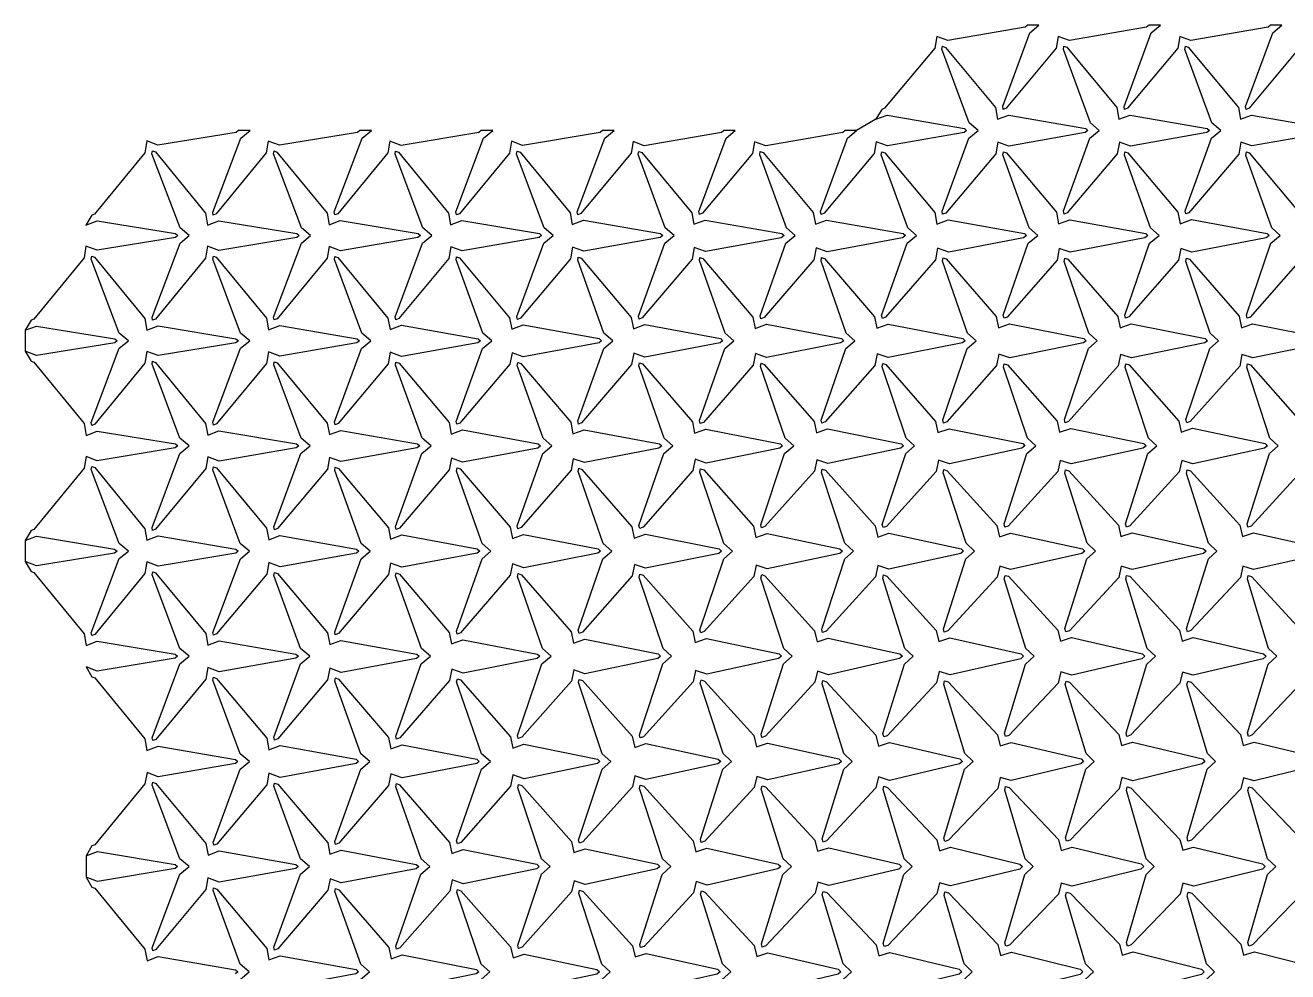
# Model space of a CAD drawing. Extents: x 41 to 151, y 0 to 191.
# Drawn here: x 43.8 to 95.8, y 151.6 to 190.5 of the extents above; entities that cross this region are included whole.
import ezdxf

# ---------------------------------------------------------------- set-up
doc = ezdxf.new("R2010")
doc.units = 0
doc.layers.add('DEFAULT', color=18, linetype='CONTINUOUS')

msp = doc.modelspace()

# ---------------------------------------------------------------- linework, layer by layer
at = {"layer": 'DEFAULT'}
for points in [[(96.247, 189.585), (94.186, 187.105), (94.064, 187.059), (94.042, 187.185), (95.162, 190.213), (95.54, 190.526), (95.07, 190.526), (94.971, 190.443), (91.789, 189.9), (91.33, 190.068), (91.248, 189.583), (89.188, 187.107), (89.065, 187.06), (89.042, 187.186), (90.162, 190.213), (90.539, 190.526), (90.07, 190.526), (89.97, 190.443), (86.789, 189.9), (86.33, 190.068), (86.248, 189.583), (84.187, 187.107), (84.066, 187.062), (84.044, 187.19), (85.157, 190.212), (85.534, 190.526), (85.065, 190.526), (84.966, 190.443), (81.791, 189.896), (81.331, 190.067), (81.247, 189.585), (79.186, 187.105), (79.065, 187.06), (78.83, 186.654), (78.034, 186.196), (77.565, 186.196), (77.465, 186.113), (74.292, 185.565), (73.834, 185.731), (73.752, 185.245), (71.693, 182.785), (71.568, 182.735), (71.543, 182.858), (72.659, 185.882), (73.036, 186.196), (72.567, 186.196), (72.468, 186.113), (69.29, 185.567), (68.831, 185.736), (68.748, 185.252), (66.688, 182.777), (66.562, 182.726), (66.537, 182.845), (67.672, 185.883), (68.052, 186.196), (67.58, 186.196), (67.481, 186.114), (64.283, 185.578), (63.824, 185.749), (63.743, 185.263), (61.681, 182.767), (61.559, 182.719), (61.536, 182.843), (62.675, 185.883), (63.055, 186.196), (62.583, 186.196), (62.484, 186.115), (59.282, 185.581), (58.822, 185.753), (58.741, 185.267), (56.678, 182.763), (56.556, 182.716), (56.534, 182.839), (57.679, 185.883), (58.06, 186.196), (57.587, 186.196), (57.489, 186.115), (54.28, 185.584), (53.818, 185.759), (53.737, 185.274), (51.673, 182.756), (51.553, 182.71), (51.532, 182.834), (52.684, 185.883), (53.066, 186.196), (52.592, 186.196), (52.494, 186.116), (49.277, 185.588), (48.815, 185.764), (48.735, 185.278), (46.67, 182.752), (46.552, 182.707), (46.315, 182.297), (46.776, 182.471), (49.996, 181.946), (50.094, 181.866), (49.995, 181.786), (46.776, 181.259), (46.315, 181.434), (46.235, 180.948), (44.17, 178.422), (44.052, 178.377), (43.815, 177.967), (43.815, 177.103), (44.052, 176.693), (44.171, 176.648), (46.236, 174.124), (46.316, 173.639), (46.778, 173.814), (49.992, 173.286), (50.09, 173.205), (49.991, 173.125), (46.778, 172.596), (46.317, 172.771), (46.236, 172.285), (44.171, 169.764), (44.053, 169.719), (43.816, 169.309), (43.817, 168.441), (44.053, 168.031), (44.172, 167.986), (46.237, 165.466), (46.319, 164.983), (46.781, 165.159), (49.985, 164.626), (50.085, 164.545), (49.988, 164.464), (46.78, 163.933), (46.319, 164.106), (46.556, 163.697), (46.675, 163.652), (48.739, 161.14), (48.824, 160.662), (49.288, 160.84), (52.472, 160.297), (52.568, 160.215), (52.466, 160.132), (49.291, 159.585), (48.826, 159.764), (48.74, 159.288), (46.676, 156.78), (46.557, 156.735), (46.321, 156.326), (46.321, 155.443), (46.557, 155.034), (46.677, 154.989), (48.74, 152.482), (48.826, 152.005), (49.29, 152.182), (52.468, 151.637), (52.565, 151.555), (52.462, 151.471)], [(78.83, 186.654), (79.29, 186.824), (82.468, 186.278), (82.561, 186.196), (82.454, 186.112), (79.297, 185.557), (78.838, 185.724), (78.754, 185.242), (76.695, 182.787), (76.569, 182.737), (76.544, 182.86), (77.657, 185.882), (78.034, 186.196)], [(43.815, 177.967), (44.276, 178.141), (47.496, 177.615), (47.593, 177.535), (47.495, 177.455), (44.277, 176.929), (43.815, 177.103)], [(43.816, 169.309), (44.277, 169.483), (47.493, 168.955), (47.591, 168.875), (47.492, 168.795), (44.278, 168.267), (43.817, 168.441)], [(46.321, 156.326), (46.782, 156.499), (49.985, 155.966), (50.083, 155.885), (49.984, 155.804), (46.782, 155.27), (46.321, 155.443)]]:
    msp.add_lwpolyline(points, dxfattribs=at)
for points in [[(83.831, 186.656), (84.291, 186.825), (87.466, 186.279), (87.555, 186.196), (87.444, 186.111), (84.302, 185.549), (83.843, 185.716), (83.756, 185.237), (81.698, 182.792), (81.573, 182.744), (81.549, 182.871), (82.646, 185.882), (83.029, 186.196), (82.66, 186.509), (81.543, 189.534), (81.565, 189.66), (81.688, 189.615), (83.748, 187.139)], [(88.83, 186.654), (89.291, 186.825), (92.466, 186.279), (92.555, 186.196), (92.445, 186.111), (89.302, 185.549), (88.846, 185.711), (88.761, 185.228), (86.705, 182.801), (86.578, 182.753), (86.553, 182.88), (87.637, 185.881), (88.022, 186.196), (87.658, 186.509), (86.544, 189.532), (86.565, 189.661), (86.685, 189.618), (88.746, 187.135)], [(93.829, 186.652), (94.29, 186.823), (97.469, 186.278), (97.561, 186.196), (97.453, 186.112), (94.298, 185.556), (93.845, 185.712), (93.764, 185.222), (91.709, 182.807), (91.58, 182.756), (91.553, 182.879), (92.638, 185.881), (93.023, 186.196), (92.658, 186.509), (91.544, 189.532), (91.565, 189.662), (91.685, 189.619), (93.746, 187.135)], [(51.316, 182.3), (51.778, 182.475), (54.992, 181.946), (55.088, 181.866), (54.987, 181.785), (51.781, 181.253), (51.319, 181.426), (51.238, 180.941), (49.174, 178.428), (49.054, 178.38), (49.032, 178.502), (50.185, 181.553), (50.568, 181.866), (50.186, 182.178), (49.031, 185.23), (49.052, 185.353), (49.171, 185.308), (51.236, 182.785)], [(56.32, 182.307), (56.783, 182.482), (59.983, 181.947), (60.078, 181.866), (59.976, 181.784), (56.786, 181.244), (56.326, 181.414), (56.245, 180.929), (54.183, 178.44), (54.059, 178.39), (54.035, 178.51), (55.178, 181.553), (55.56, 181.866), (55.182, 182.178), (54.033, 185.225), (54.054, 185.349), (54.174, 185.303), (56.238, 182.79)], [(61.323, 182.311), (61.785, 182.486), (64.978, 181.947), (65.069, 181.866), (64.962, 181.782), (61.793, 181.233), (61.334, 181.401), (61.251, 180.917), (59.191, 178.452), (59.065, 178.4), (59.04, 178.52), (60.167, 181.553), (60.549, 181.866), (60.174, 182.178), (59.037, 185.217), (59.058, 185.344), (59.177, 185.3), (61.24, 182.793)], [(66.327, 182.318), (66.791, 182.495), (69.965, 181.949), (70.056, 181.866), (69.946, 181.781), (66.801, 181.22), (66.344, 181.383), (66.26, 180.901), (64.203, 178.468), (64.073, 178.414), (64.045, 178.533), (65.154, 181.552), (65.539, 181.866), (65.169, 182.179), (64.039, 185.213), (64.059, 185.341), (64.178, 185.297), (66.242, 182.796)], [(71.334, 182.33), (71.796, 182.503), (74.956, 181.949), (75.044, 181.866), (74.929, 181.779), (71.81, 181.207), (71.353, 181.368), (71.266, 180.888), (69.212, 178.481), (69.081, 178.427), (69.052, 178.548), (70.139, 181.551), (70.523, 181.866), (70.157, 182.179), (69.044, 185.201), (69.066, 185.33), (69.187, 185.286), (71.248, 182.807)], [(76.335, 182.332), (76.798, 182.505), (79.953, 181.95), (80.038, 181.866), (79.92, 181.778), (76.814, 181.2), (76.361, 181.355), (76.274, 180.873), (74.223, 178.495), (74.089, 178.441), (74.059, 178.563), (75.124, 181.551), (75.509, 181.866), (75.149, 182.179), (74.048, 185.193), (74.068, 185.325), (74.188, 185.284), (76.249, 182.809)], [(81.34, 182.34), (81.8, 182.51), (84.947, 181.95), (85.026, 181.866), (84.901, 181.776), (81.824, 181.185), (81.368, 181.343), (81.277, 180.867), (79.227, 178.501), (79.093, 178.448), (79.063, 178.572), (80.115, 181.55), (80.502, 181.866), (80.146, 182.18), (79.049, 185.19), (79.072, 185.319), (79.195, 185.275), (81.253, 182.819)], [(86.346, 182.351), (86.806, 182.519), (89.936, 181.951), (90.018, 181.866), (89.896, 181.776), (86.826, 181.181), (86.372, 181.335), (86.282, 180.858), (84.233, 178.51), (84.099, 178.46), (84.071, 178.588), (85.098, 181.549), (85.489, 181.866), (85.141, 182.18), (84.052, 185.185), (84.075, 185.313), (84.2, 185.267), (86.258, 182.827)], [(91.348, 182.354), (91.81, 182.524), (94.929, 181.952), (95.012, 181.866), (94.89, 181.775), (91.829, 181.176), (91.376, 181.328), (91.285, 180.852), (89.238, 178.517), (89.103, 178.465), (89.073, 178.594), (90.092, 181.549), (90.479, 181.866), (90.13, 182.18), (89.056, 185.174), (89.078, 185.308), (89.2, 185.267), (91.257, 182.826)], [(96.345, 182.349), (96.809, 182.524), (99.93, 181.952), (100.012, 181.866), (99.89, 181.775), (96.829, 181.176), (96.374, 181.331), (96.283, 180.857), (94.234, 178.512), (94.103, 178.465), (94.075, 178.599), (95.087, 181.549), (95.472, 181.866), (95.123, 182.181), (94.059, 185.168), (94.078, 185.309), (94.195, 185.274), (96.254, 182.819)], [(48.817, 177.971), (49.28, 178.147), (52.488, 177.616), (52.585, 177.535), (52.485, 177.454), (49.281, 176.921), (48.819, 177.097), (48.737, 176.614), (46.672, 174.095), (46.553, 174.049), (46.532, 174.173), (47.685, 177.223), (48.067, 177.535), (47.686, 177.848), (46.531, 180.899), (46.552, 181.024), (46.67, 180.979), (48.736, 178.454)], [(53.823, 177.982), (54.287, 178.159), (57.474, 177.618), (57.57, 177.535), (57.467, 177.453), (54.29, 176.907), (53.829, 177.08), (53.744, 176.6), (51.682, 174.109), (51.559, 174.06), (51.536, 174.182), (52.676, 177.223), (53.058, 177.535), (52.679, 177.848), (51.534, 180.892), (51.556, 181.017), (51.675, 180.972), (53.739, 178.461)], [(58.83, 177.994), (59.295, 178.17), (62.459, 177.619), (62.553, 177.535), (62.447, 177.451), (59.301, 176.891), (58.84, 177.061), (58.753, 176.583), (56.694, 174.125), (56.568, 174.075), (56.543, 174.198), (57.659, 177.222), (58.04, 177.535), (57.665, 177.849), (56.541, 180.879), (56.562, 181.007), (56.682, 180.963), (58.744, 178.47)], [(63.84, 178.01), (64.304, 178.186), (67.44, 177.621), (67.536, 177.535), (67.43, 177.449), (64.309, 176.878), (63.851, 177.042), (63.763, 176.564), (61.708, 174.145), (61.579, 174.094), (61.552, 174.217), (62.64, 177.221), (63.02, 177.535), (62.652, 177.849), (61.547, 180.865), (61.568, 180.995), (61.69, 180.952), (63.75, 178.482)], [(68.849, 178.025), (69.312, 178.198), (72.424, 177.623), (72.519, 177.535), (72.41, 177.447), (69.319, 176.862), (68.86, 177.025), (68.769, 176.553), (66.716, 174.156), (66.586, 174.106), (66.559, 174.232), (67.625, 177.221), (68, 177.535), (67.633, 177.85), (66.555, 180.848), (66.577, 180.98), (66.699, 180.938), (68.757, 178.495)], [(73.858, 178.042), (74.321, 178.212), (77.406, 177.624), (77.501, 177.535), (77.389, 177.445), (74.33, 176.846), (73.871, 177.006), (73.777, 176.536), (71.727, 174.172), (71.595, 174.122), (71.567, 174.251), (72.605, 177.22), (72.98, 177.535), (72.618, 177.851), (71.561, 180.833), (71.584, 180.967), (71.709, 180.925), (73.764, 178.509)], [(78.863, 178.05), (79.325, 178.218), (82.399, 177.625), (82.496, 177.535), (82.385, 177.444), (79.332, 176.842), (78.879, 176.993), (78.787, 176.517), (76.741, 174.191), (76.606, 174.14), (76.576, 174.269), (77.586, 177.219), (77.959, 177.535), (77.602, 177.851), (76.569, 180.817), (76.591, 180.956), (76.715, 180.917), (78.768, 178.517)], [(83.871, 178.064), (84.33, 178.226), (87.388, 177.626), (87.484, 177.535), (87.371, 177.443), (84.339, 176.832), (83.885, 176.983), (83.79, 176.511), (81.745, 174.196), (81.608, 174.145), (81.577, 174.274), (82.582, 177.219), (82.953, 177.535), (82.595, 177.852), (81.572, 180.81), (81.597, 180.946), (81.725, 180.902), (83.776, 178.532)], [(88.875, 178.07), (89.334, 178.232), (92.38, 177.627), (92.479, 177.535), (92.368, 177.443), (89.34, 176.829), (88.89, 176.973), (88.797, 176.498), (86.755, 174.21), (86.615, 174.157), (86.583, 174.286), (87.57, 177.218), (87.939, 177.535), (87.586, 177.852), (86.576, 180.801), (86.601, 180.939), (86.729, 180.897), (88.778, 178.537)], [(93.875, 178.07), (94.331, 178.228), (97.386, 177.626), (97.483, 177.535), (97.37, 177.443), (94.339, 176.831), (93.892, 176.971), (93.801, 176.491), (91.76, 174.216), (91.618, 174.162), (91.584, 174.289), (92.566, 177.218), (92.933, 177.535), (92.578, 177.853), (91.579, 180.793), (91.604, 180.933), (91.732, 180.892), (93.781, 178.542)], [(51.324, 173.652), (51.787, 173.828), (54.975, 173.287), (55.071, 173.205), (54.968, 173.123), (51.79, 172.578), (51.328, 172.751), (51.244, 172.271), (49.182, 169.778), (49.058, 169.727), (49.033, 169.846), (50.182, 172.893), (50.563, 173.205), (50.182, 173.518), (49.033, 176.565), (49.055, 176.688), (49.176, 176.64), (51.24, 174.132)], [(56.334, 173.67), (56.797, 173.844), (59.955, 173.289), (60.049, 173.205), (59.942, 173.12), (56.803, 172.557), (56.342, 172.727), (56.254, 172.25), (54.196, 169.798), (54.069, 169.746), (54.043, 169.867), (55.16, 172.892), (55.541, 173.205), (55.166, 173.518), (54.04, 176.55), (54.063, 176.673), (54.187, 176.626), (56.248, 174.147)], [(61.346, 173.691), (61.809, 173.862), (64.931, 173.292), (65.026, 173.205), (64.917, 173.118), (61.816, 172.538), (61.358, 172.7), (61.268, 172.224), (59.215, 169.824), (59.083, 169.77), (59.054, 169.891), (60.135, 172.891), (60.515, 173.205), (60.148, 173.519), (59.048, 176.531), (59.073, 176.657), (59.199, 176.609), (61.256, 174.164)], [(66.355, 173.706), (66.815, 173.873), (69.918, 173.293), (70.01, 173.205), (69.896, 173.115), (66.826, 172.521), (66.369, 172.679), (66.277, 172.207), (64.227, 169.841), (64.093, 169.789), (64.064, 169.914), (65.113, 172.89), (65.488, 173.205), (65.126, 173.52), (64.058, 176.51), (64.082, 176.641), (64.208, 176.595), (66.264, 174.178)], [(71.366, 173.725), (71.825, 173.888), (74.898, 173.295), (74.987, 173.205), (74.867, 173.113), (71.841, 172.498), (71.384, 172.654), (71.287, 172.187), (69.241, 169.861), (69.104, 169.808), (69.073, 169.933), (70.092, 172.889), (70.469, 173.205), (70.113, 173.521), (69.064, 176.497), (69.091, 176.627), (69.22, 176.578), (71.272, 174.195)], [(76.378, 173.746), (76.837, 173.907), (79.875, 173.297), (79.969, 173.205), (79.853, 173.111), (76.848, 172.487), (76.395, 172.635), (76.299, 172.165), (74.257, 169.882), (74.117, 169.83), (74.085, 169.96), (75.066, 172.888), (75.442, 173.205), (75.094, 173.522), (74.072, 176.479), (74.1, 176.61), (74.232, 176.562), (76.281, 174.212)], [(81.381, 173.751), (81.84, 173.912), (84.868, 173.298), (84.956, 173.205), (84.832, 173.109), (81.858, 172.471), (81.404, 172.619), (81.304, 172.155), (79.264, 169.892), (79.123, 169.841), (79.091, 169.973), (80.052, 172.887), (80.421, 173.205), (80.073, 173.523), (79.082, 176.458), (79.107, 176.599), (79.235, 176.558), (81.283, 174.215)], [(86.389, 173.766), (86.849, 173.925), (89.851, 173.3), (89.944, 173.205), (89.823, 173.108), (86.863, 172.463), (86.41, 172.608), (86.309, 172.145), (84.271, 169.902), (84.131, 169.855), (84.099, 169.992), (85.033, 172.886), (85.406, 173.205), (85.067, 173.523), (84.084, 176.452), (84.111, 176.59), (84.243, 176.547), (86.289, 174.227)], [(91.393, 173.771), (91.853, 173.931), (94.843, 173.301), (94.938, 173.205), (94.82, 173.108), (91.864, 172.461), (91.414, 172.602), (91.314, 172.136), (89.277, 169.91), (89.136, 169.863), (89.103, 170), (90.025, 172.886), (90.392, 173.205), (90.051, 173.524), (89.091, 176.437), (89.116, 176.582), (89.245, 176.544), (91.29, 174.23)], [(96.392, 173.77), (96.852, 173.931), (99.844, 173.301), (99.939, 173.205), (99.82, 173.108), (96.864, 172.462), (96.413, 172.604), (96.312, 172.14), (94.275, 169.907), (94.135, 169.862), (94.104, 170.003), (95.022, 172.886), (95.386, 173.205), (95.044, 173.524), (94.095, 176.429), (94.118, 176.58), (94.244, 176.546), (96.289, 174.228)], [(48.822, 169.318), (49.286, 169.497), (52.476, 168.957), (52.576, 168.875), (52.477, 168.793), (49.286, 168.254), (48.823, 168.43), (48.74, 167.948), (46.676, 165.44), (46.555, 165.393), (46.533, 165.515), (47.683, 168.563), (48.064, 168.875), (47.684, 169.188), (46.532, 172.237), (46.553, 172.361), (46.673, 172.315), (48.737, 169.797)], [(53.835, 169.341), (54.298, 169.516), (57.452, 168.959), (57.55, 168.875), (57.448, 168.791), (54.3, 168.232), (53.839, 168.403), (53.752, 167.925), (51.692, 165.463), (51.565, 165.41), (51.539, 165.529), (52.668, 168.562), (53.046, 168.875), (52.667, 169.188), (51.54, 172.221), (51.563, 172.344), (51.686, 172.296), (53.747, 169.816)], [(58.851, 169.369), (59.315, 169.541), (62.419, 168.963), (62.522, 168.875), (62.419, 168.788), (59.315, 168.209), (58.853, 168.378), (58.761, 167.907), (56.705, 165.481), (56.577, 165.431), (56.551, 165.555), (57.641, 168.561), (58.017, 168.875), (57.644, 169.189), (56.55, 172.198), (56.575, 172.323), (56.702, 172.274), (58.759, 169.838)], [(63.863, 169.391), (64.325, 169.558), (67.399, 168.965), (67.496, 168.875), (67.385, 168.784), (64.332, 168.182), (63.871, 168.346), (63.775, 167.88), (61.725, 165.508), (61.592, 165.456), (61.563, 165.582), (62.615, 168.56), (62.983, 168.875), (62.614, 169.191), (61.563, 172.169), (61.588, 172.3), (61.716, 172.255), (63.769, 169.858)], [(68.876, 169.413), (69.337, 169.577), (72.375, 168.967), (72.475, 168.875), (72.365, 168.782), (69.342, 168.167), (68.886, 168.32), (68.79, 167.852), (66.744, 165.535), (66.608, 165.484), (66.577, 165.613), (67.583, 168.558), (67.953, 168.875), (67.595, 169.191), (66.572, 172.15), (66.598, 172.283), (66.729, 172.237), (68.778, 169.876)], [(73.891, 169.439), (74.35, 169.597), (77.348, 168.97), (77.451, 168.875), (77.341, 168.78), (74.354, 168.147), (73.901, 168.294), (73.803, 167.827), (71.762, 165.559), (71.62, 165.504), (71.585, 165.631), (72.564, 168.558), (72.928, 168.875), (72.573, 169.192), (71.582, 172.128), (71.611, 172.261), (71.746, 172.214), (73.791, 169.9)], [(78.899, 169.452), (79.356, 169.607), (82.336, 168.971), (82.437, 168.875), (82.324, 168.778), (79.362, 168.134), (78.912, 168.276), (78.812, 167.81), (76.774, 165.576), (76.63, 165.523), (76.596, 165.654), (77.541, 168.557), (77.9, 168.875), (77.548, 169.194), (76.592, 172.104), (76.62, 172.245), (76.754, 172.202), (78.797, 169.912)], [(83.908, 169.468), (84.362, 169.616), (87.324, 168.973), (87.423, 168.875), (87.308, 168.776), (84.37, 168.122), (83.921, 168.26), (83.819, 167.795), (81.785, 165.591), (81.639, 165.538), (81.602, 165.669), (82.525, 168.556), (82.884, 168.875), (82.537, 169.194), (81.597, 172.092), (81.628, 172.231), (81.766, 172.185), (83.806, 169.929)], [(88.913, 169.477), (89.368, 169.624), (92.314, 168.974), (92.418, 168.875), (92.308, 168.776), (89.371, 168.121), (88.923, 168.256), (88.822, 167.79), (86.789, 165.597), (86.644, 165.547), (86.609, 165.684), (87.511, 168.555), (87.868, 168.875), (87.525, 169.195), (86.602, 172.081), (86.633, 172.222), (86.772, 172.178), (88.81, 169.937)], [(93.913, 169.476), (94.365, 169.621), (97.318, 168.973), (97.419, 168.875), (97.304, 168.776), (94.372, 168.118), (93.926, 168.25), (93.826, 167.783), (91.794, 165.604), (91.646, 165.551), (91.609, 165.684), (92.51, 168.555), (92.862, 168.875), (92.516, 169.195), (91.607, 172.072), (91.636, 172.217), (91.773, 172.175), (93.811, 169.939)], [(51.331, 165.004), (51.795, 165.181), (54.957, 164.629), (55.057, 164.545), (54.957, 164.461), (51.795, 163.909), (51.332, 164.084), (51.246, 163.607), (49.184, 161.121), (49.059, 161.07), (49.035, 161.189), (50.178, 164.233), (50.557, 164.545), (50.176, 164.858), (49.036, 167.899), (49.059, 168.021), (49.181, 167.973), (51.243, 165.479)], [(56.345, 165.028), (56.806, 165.199), (59.936, 164.631), (60.03, 164.545), (59.92, 164.458), (56.814, 163.879), (56.352, 164.05), (56.26, 163.579), (54.204, 161.149), (54.074, 161.096), (54.047, 161.217), (55.15, 164.231), (55.525, 164.545), (55.15, 164.859), (54.047, 167.874), (54.072, 167.998), (54.198, 167.95), (56.256, 165.503)], [(61.362, 165.058), (61.823, 165.224), (64.903, 164.634), (64.997, 164.545), (64.884, 164.454), (61.832, 163.851), (61.372, 164.015), (61.276, 163.548), (59.226, 161.179), (59.092, 161.127), (59.063, 161.251), (60.115, 164.23), (60.492, 164.545), (60.129, 164.86), (59.056, 167.853), (59.084, 167.978), (59.215, 167.926), (61.268, 165.527)], [(66.381, 165.09), (66.84, 165.251), (69.869, 164.638), (69.966, 164.545), (69.852, 164.451), (66.848, 163.826), (66.391, 163.982), (66.292, 163.518), (64.247, 161.209), (64.109, 161.156), (64.078, 161.284), (65.082, 164.228), (65.454, 164.545), (65.099, 164.861), (64.07, 167.823), (64.1, 167.95), (64.235, 167.898), (66.283, 165.555)], [(71.394, 165.114), (71.855, 165.274), (74.839, 164.641), (74.938, 164.545), (74.823, 164.448), (71.863, 163.804), (71.407, 163.955), (71.304, 163.495), (69.263, 161.231), (69.123, 161.181), (69.091, 161.313), (70.052, 164.227), (70.418, 164.545), (70.067, 164.863), (69.084, 167.792), (69.113, 167.928), (69.247, 167.882), (71.292, 165.571)], [(76.407, 165.136), (76.865, 165.29), (79.818, 164.643), (79.916, 164.545), (79.797, 164.445), (76.876, 163.783), (76.422, 163.927), (76.316, 163.471), (74.281, 161.256), (74.137, 161.205), (74.103, 161.34), (75.025, 164.226), (75.385, 164.545), (75.04, 164.864), (74.096, 167.765), (74.126, 167.906), (74.261, 167.862), (76.302, 165.592)], [(81.417, 165.153), (81.874, 165.305), (84.8, 164.645), (84.901, 164.545), (84.785, 164.444), (81.882, 163.773), (81.432, 163.911), (81.326, 163.452), (79.294, 161.274), (79.149, 161.225), (79.113, 161.364), (80.001, 164.225), (80.359, 164.545), (80.021, 164.865), (79.105, 167.746), (79.134, 167.89), (79.271, 167.848), (81.309, 165.606)], [(86.423, 165.164), (86.878, 165.31), (89.794, 164.646), (89.892, 164.545), (89.773, 164.442), (86.888, 163.764), (86.438, 163.9), (86.331, 163.443), (84.301, 161.282), (84.154, 161.234), (84.118, 161.375), (84.989, 164.224), (85.342, 164.545), (85.004, 164.865), (84.112, 167.729), (84.143, 167.876), (84.28, 167.836), (86.316, 165.618)], [(91.425, 165.168), (91.882, 165.317), (94.785, 164.647), (94.886, 164.545), (94.768, 164.442), (91.89, 163.761), (91.442, 163.893), (91.335, 163.434), (89.307, 161.291), (89.16, 161.244), (89.123, 161.386), (89.979, 164.224), (90.332, 164.545), (89.998, 164.866), (89.115, 167.723), (89.144, 167.873), (89.281, 167.835), (91.316, 165.619)], [(96.426, 165.169), (96.881, 165.316), (99.786, 164.647), (99.887, 164.545), (99.77, 164.442), (96.89, 163.761), (96.441, 163.895), (96.334, 163.437), (94.305, 161.289), (94.16, 161.245), (94.125, 161.39), (94.974, 164.223), (95.325, 164.545), (94.989, 164.866), (94.118, 167.715), (94.147, 167.868), (94.283, 167.832), (96.318, 165.622)], [(53.842, 160.693), (54.305, 160.867), (57.438, 160.301), (57.535, 160.215), (57.429, 160.128), (54.31, 159.556), (53.847, 159.727), (53.757, 159.255), (51.699, 156.813), (51.571, 156.76), (51.544, 156.879), (52.657, 159.901), (53.038, 160.215), (52.664, 160.528), (51.541, 163.557), (51.566, 163.678), (51.692, 163.627), (53.752, 161.165)], [(58.862, 160.728), (59.324, 160.896), (62.401, 160.304), (62.504, 160.215), (62.401, 160.126), (59.324, 159.534), (58.865, 159.697), (58.772, 159.225), (56.72, 156.842), (56.588, 156.789), (56.559, 156.913), (57.623, 159.9), (57.998, 160.215), (57.632, 160.53), (56.556, 163.525), (56.583, 163.649), (56.714, 163.597), (58.768, 161.196)], [(63.882, 160.763), (64.342, 160.924), (67.364, 160.308), (67.468, 160.215), (67.361, 160.122), (64.344, 159.503), (63.887, 159.659), (63.789, 159.193), (61.744, 156.874), (61.604, 156.817), (61.571, 156.938), (62.597, 159.899), (62.962, 160.215), (62.597, 160.531), (61.571, 163.491), (61.601, 163.619), (61.735, 163.568), (63.783, 161.225)], [(68.899, 160.792), (69.356, 160.946), (72.337, 160.311), (72.438, 160.215), (72.326, 160.118), (69.362, 159.475), (68.906, 159.625), (68.804, 159.164), (66.764, 156.902), (66.622, 156.847), (66.587, 156.975), (67.56, 159.897), (67.92, 160.215), (67.563, 160.533), (66.586, 163.458), (66.617, 163.591), (66.754, 163.541), (68.797, 161.252)], [(73.915, 160.82), (74.371, 160.969), (77.307, 160.314), (77.412, 160.215), (77.3, 160.115), (74.374, 159.455), (73.922, 159.598), (73.818, 159.138), (71.783, 156.928), (71.637, 156.875), (71.602, 157.007), (72.527, 159.896), (72.885, 160.215), (72.537, 160.534), (71.597, 163.433), (71.63, 163.567), (71.771, 163.518), (73.809, 161.276)], [(78.929, 160.843), (79.382, 160.987), (82.285, 160.317), (82.388, 160.215), (82.273, 160.112), (79.388, 159.434), (78.936, 159.574), (78.827, 159.12), (76.796, 156.946), (76.649, 156.895), (76.612, 157.031), (77.504, 159.895), (77.854, 160.215), (77.51, 160.535), (76.609, 163.405), (76.644, 163.544), (76.787, 163.496), (78.821, 161.298)], [(83.935, 160.854), (84.387, 160.995), (87.274, 160.318), (87.377, 160.215), (87.26, 160.111), (84.394, 159.424), (83.946, 159.556), (83.838, 159.1), (81.811, 156.966), (81.661, 156.916), (81.623, 157.056), (82.478, 159.893), (82.827, 160.215), (82.489, 160.536), (81.618, 163.385), (81.652, 163.53), (81.794, 163.487), (83.826, 161.308)], [(88.941, 160.865), (89.393, 161.004), (92.263, 160.319), (92.367, 160.215), (92.25, 160.11), (89.399, 159.416), (88.952, 159.546), (88.842, 159.091), (86.817, 156.974), (86.667, 156.926), (86.628, 157.068), (87.466, 159.893), (87.814, 160.215), (87.479, 160.536), (86.623, 163.375), (86.657, 163.521), (86.801, 163.477), (88.831, 161.317)], [(93.942, 160.866), (94.391, 161.001), (97.266, 160.319), (97.368, 160.215), (97.25, 160.11), (94.399, 159.416), (93.953, 159.544), (93.844, 159.088), (91.819, 156.978), (91.67, 156.932), (91.632, 157.077), (92.457, 159.893), (92.802, 160.215), (92.469, 160.537), (91.627, 163.365), (91.661, 163.514), (91.804, 163.473), (93.833, 161.321)], [(51.337, 156.355), (51.802, 156.531), (54.945, 155.97), (55.048, 155.885), (54.949, 155.8), (51.8, 155.242), (51.335, 155.418), (51.247, 154.944), (49.186, 152.464), (49.061, 152.412), (49.036, 152.532), (50.175, 155.572), (50.555, 155.885), (50.176, 156.198), (49.036, 159.239), (49.061, 159.356), (49.188, 159.304), (51.248, 156.828)], [(56.357, 156.39), (56.819, 156.559), (59.91, 155.973), (60.011, 155.885), (59.907, 155.796), (56.821, 155.209), (56.358, 155.378), (56.265, 154.91), (54.21, 152.497), (54.079, 152.444), (54.051, 152.564), (55.142, 155.571), (55.514, 155.885), (55.139, 156.199), (54.052, 159.202), (54.08, 159.325), (54.209, 159.273), (56.264, 156.859)], [(61.376, 156.422), (61.839, 156.59), (64.87, 155.977), (64.972, 155.885), (64.864, 155.792), (61.842, 155.175), (61.382, 155.336), (61.284, 154.874), (59.236, 152.533), (59.099, 152.479), (59.068, 152.602), (60.103, 155.569), (60.471, 155.885), (60.105, 156.201), (59.067, 159.169), (59.094, 159.299), (59.225, 159.251), (61.276, 156.882)], [(66.397, 156.458), (66.856, 156.617), (69.836, 155.981), (69.935, 155.885), (69.821, 155.787), (66.864, 155.141), (66.407, 155.295), (66.302, 154.838), (64.261, 152.568), (64.12, 152.514), (64.086, 152.642), (65.063, 155.567), (65.425, 155.885), (65.069, 156.202), (64.083, 159.133), (64.113, 159.267), (64.249, 159.218), (66.293, 156.915)], [(71.415, 156.49), (71.872, 156.641), (74.804, 155.984), (74.908, 155.885), (74.796, 155.785), (71.876, 155.122), (71.423, 155.266), (71.317, 154.808), (69.282, 152.597), (69.139, 152.547), (69.104, 152.682), (70.023, 155.565), (70.382, 155.885), (70.037, 156.204), (69.098, 159.102), (69.13, 159.238), (69.27, 159.19), (71.308, 156.944)], [(76.428, 156.513), (76.883, 156.659), (79.782, 155.987), (79.883, 155.885), (79.766, 155.781), (76.891, 155.099), (76.439, 155.239), (76.329, 154.787), (74.298, 152.619), (74.151, 152.568), (74.114, 152.704), (75, 155.564), (75.351, 155.885), (75.007, 156.205), (74.11, 159.073), (74.143, 159.214), (74.285, 159.169), (76.319, 156.965)], [(81.443, 156.538), (81.896, 156.678), (84.757, 155.989), (84.864, 155.885), (84.751, 155.779), (81.899, 155.086), (81.45, 155.219), (81.339, 154.766), (79.313, 152.639), (79.164, 152.591), (79.126, 152.732), (79.972, 155.563), (80.322, 155.885), (79.987, 156.206), (79.119, 159.052), (79.155, 159.194), (79.301, 159.146), (81.331, 156.988)], [(86.449, 156.549), (86.901, 156.686), (89.747, 155.991), (89.853, 155.885), (89.737, 155.778), (86.906, 155.076), (86.458, 155.206), (86.345, 154.755), (84.321, 152.65), (84.171, 152.602), (84.132, 152.746), (84.958, 155.562), (85.299, 155.885), (84.964, 156.207), (84.129, 159.029), (84.164, 159.178), (84.309, 159.136), (86.337, 156.998)], [(91.453, 156.556), (91.903, 156.69), (94.743, 155.991), (94.848, 155.885), (94.732, 155.777), (91.908, 155.072), (91.462, 155.198), (91.35, 154.746), (89.328, 152.659), (89.177, 152.613), (89.138, 152.759), (89.945, 155.562), (90.286, 155.885), (89.954, 156.207), (89.134, 159.02), (89.169, 159.17), (89.315, 159.128), (91.341, 157.006)], [(96.453, 156.555), (96.902, 156.688), (99.744, 155.991), (99.849, 155.885), (99.733, 155.778), (96.908, 155.073), (96.461, 155.199), (96.349, 154.747), (94.327, 152.658), (94.178, 152.614), (94.14, 152.764), (94.94, 155.562), (95.281, 155.885), (94.95, 156.208), (94.135, 159.016), (94.17, 159.168), (94.315, 159.129), (96.341, 157.006)], [(53.847, 152.041), (54.31, 152.214), (57.428, 151.641), (57.525, 151.555), (57.419, 151.467), (54.315, 150.888), (53.852, 151.06), (53.76, 150.59), (51.703, 148.157), (51.573, 148.103), (51.546, 148.222), (52.654, 151.241), (53.034, 151.555), (52.66, 151.868), (51.543, 154.893), (51.569, 155.013), (51.697, 154.96), (53.756, 152.512)], [(58.87, 152.082), (59.332, 152.249), (62.384, 151.646), (62.485, 151.555), (62.378, 151.463), (59.335, 150.856), (58.873, 151.022), (58.776, 150.559), (56.725, 148.187), (56.592, 148.136), (56.563, 148.262), (57.614, 151.239), (57.987, 151.555), (57.622, 151.87), (56.56, 154.856), (56.589, 154.979), (56.722, 154.926), (58.774, 152.546)], [(63.895, 152.124), (64.354, 152.283), (67.34, 151.65), (67.447, 151.555), (67.34, 151.459), (64.354, 150.827), (63.897, 150.981), (63.796, 150.52), (61.753, 148.226), (61.613, 148.172), (61.58, 148.299), (62.576, 151.238), (62.94, 151.555), (62.581, 151.872), (61.578, 154.816), (61.609, 154.943), (61.747, 154.89), (63.792, 152.582)], [(68.916, 152.162), (69.372, 152.311), (72.305, 151.654), (72.41, 151.555), (72.299, 151.455), (69.375, 150.795), (68.921, 150.94), (68.815, 150.483), (66.779, 148.263), (66.632, 148.206), (66.596, 148.334), (67.541, 151.236), (67.895, 151.555), (67.541, 151.873), (66.596, 154.776), (66.63, 154.907), (66.773, 154.855), (68.811, 152.618)], [(73.931, 152.187), (74.385, 152.332), (77.278, 151.657), (77.383, 151.555), (77.269, 151.451), (74.39, 150.771), (73.937, 150.911), (73.828, 150.458), (71.797, 148.287), (71.649, 148.235), (71.612, 148.371), (72.503, 151.234), (72.853, 151.555), (72.508, 151.875), (71.61, 154.743), (71.644, 154.883), (71.787, 154.836), (73.821, 152.638)], [(78.946, 152.213), (79.398, 152.351), (82.253, 151.66), (82.361, 151.555), (82.247, 151.449), (79.401, 150.754), (78.951, 150.887), (78.84, 150.435), (76.813, 148.309), (76.663, 148.259), (76.625, 148.399), (77.475, 151.233), (77.821, 151.555), (77.483, 151.876), (76.621, 154.718), (76.658, 154.859), (76.805, 154.811), (78.834, 152.663)], [(83.954, 152.227), (84.404, 152.361), (87.24, 151.661), (87.347, 151.555), (87.231, 151.447), (84.409, 150.741), (83.961, 150.87), (83.848, 150.42), (81.825, 148.325), (81.673, 148.276), (81.633, 148.419), (82.455, 151.232), (82.795, 151.555), (82.46, 151.877), (81.631, 154.696), (81.668, 154.843), (81.815, 154.799), (83.841, 152.676)], [(88.961, 152.239), (89.41, 152.371), (92.228, 151.663), (92.336, 151.555), (92.222, 151.446), (89.413, 150.734), (88.967, 150.86), (88.853, 150.41), (86.832, 148.335), (86.68, 148.288), (86.64, 148.434), (87.44, 151.232), (87.779, 151.555), (87.448, 151.878), (86.636, 154.683), (86.674, 154.831), (86.823, 154.787), (88.846, 152.687)], [(93.962, 152.241), (94.409, 152.369), (97.23, 151.662), (97.335, 151.555), (97.218, 151.446), (94.415, 150.731), (93.97, 150.855), (93.855, 150.406), (91.835, 148.339), (91.683, 148.294), (91.644, 148.443), (92.431, 151.231), (92.767, 151.555), (92.437, 151.878), (91.641, 154.672), (91.678, 154.824), (91.826, 154.783), (93.849, 152.691)]]:
    msp.add_lwpolyline(points, close=True, dxfattribs=at)

doc.saveas('drawing.dxf')
